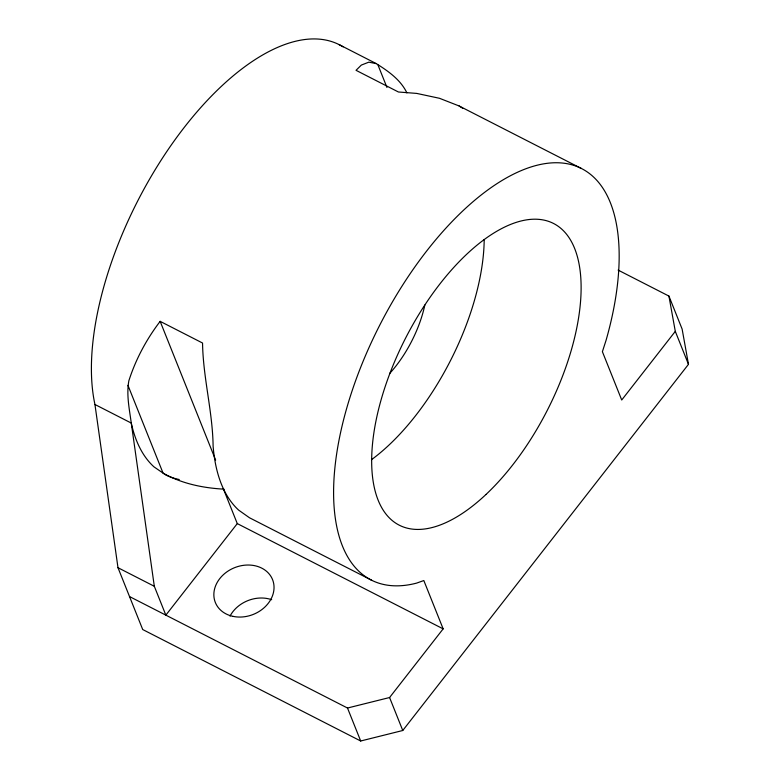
<?xml version="1.0" encoding="UTF-8"?>
<svg xmlns="http://www.w3.org/2000/svg" width="780" height="780" viewBox="0 0 780 780"><rect width="100%" height="100%" fill="white"/><g stroke="black" fill="none" stroke-linecap="round" stroke-linejoin="round"><path stroke-width="1.17" d="M223.343 488.767L237.276 523.594L165.847 615.147L154.313 586.287L131.274 423.062C129.392 409.149 126.282 394.797 128.846 380.796C135.73 359.317 146.474 339.261 160.153 321.35L202.547 343.024C203.063 377.725 212.647 411.587 213.115 446.16A231.036 108.42 -62.9 0 0 238.719 510.169L249.483 517.764L371.572 580.193M129.519 596.563L347.5 708.025L389.581 697.525L443.147 628.865L423.823 580.544L416.656 583.099A231.036 108.42 -62.9 0 1 346.71 408.232A231.036 108.42 -62.9 0 1 536.114 165.487A231.036 108.42 -62.9 0 1 606.05 340.363L602.394 351.692L621.718 400.003L675.295 331.354L668.928 296.078L618.111 270.094M343.112 46.868A231.036 108.42 -62.9 0 0 170.43 146.221A231.036 108.42 -62.9 0 0 94.945 404.488L117.985 567.713L142.711 629.538L360.691 741L402.763 730.499L688.477 364.328L682.12 329.053L668.928 296.078M223.938 489.148C202.917 488.026 181.477 483.561 163.059 473.109L127.959 385.349M406.897 92.888C400.627 79.745 388.255 71.165 376.311 63.638L368.823 62.166L361.335 65.081L356.031 70.317L398.414 91.991L416.744 93.415L439.481 98.29L459.098 105.963L581.188 168.392M338.988 44.548L376.311 63.638M94.945 404.488L131.274 423.062A231.036 108.42 -62.9 0 0 153.943 466.83L165.701 474.923A231.036 108.42 -62.9 0 0 179.254 479.505M237.276 523.594L443.147 628.865M117.985 567.713L154.313 586.287M459.098 105.963L462.735 108.293M675.295 331.354L688.477 364.328M377.959 64.945L386.958 87.448M389.581 697.525L402.763 730.499M347.5 708.025L360.691 741M160.153 321.35L215.65 460.083M230.022 616.112A30.81 25.174 -21.8 0 1 271.684 599.713M484.195 239.509A169.426 79.511 -62.9 0 1 371.524 459.664M424.827 305.048A77.015 36.143 -62.9 0 1 389.61 373.542M485.998 494.462A169.426 79.511 -62.9 0 0 561.863 229.242A169.426 79.511 -62.9 0 0 381.284 399.175A169.426 79.511 -62.9 0 0 485.998 494.462M232.966 616.356A30.81 25.174 -21.8 0 0 273.702 583.615A30.81 25.174 -21.8 0 0 225.176 573.154A30.81 25.174 -21.8 0 0 232.966 616.356"/></g></svg>
